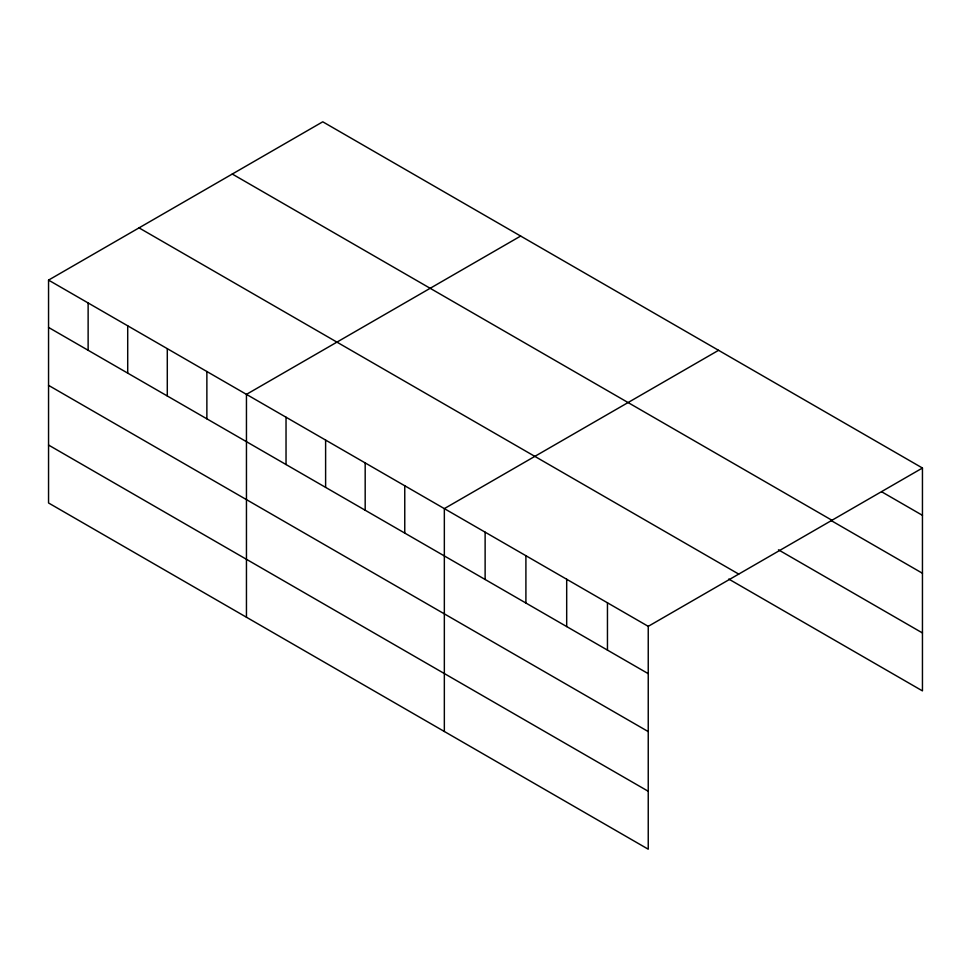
<?xml version="1.0" encoding="UTF-8"?>
<svg xmlns="http://www.w3.org/2000/svg" width="971" height="971" viewBox="0 0 971 971"><rect width="100%" height="100%" fill="white"/><g stroke="black" fill="none" stroke-linecap="round" stroke-linejoin="round"><path stroke-width="1.46" d="M48.55 280.109L648.24 626.344L648.24 849.2L48.55 502.978L48.55 280.109L322.76 121.8L922.45 468.022L922.45 690.891L728.748 579.056M520.662 236.05L246.452 394.372L246.452 617.228M718.552 350.313L444.342 508.622L444.342 731.491M648.24 626.344L922.45 468.022M881.668 491.787L922.45 515.334M232.275 174.04L831.965 520.274M830.703 520.298L922.45 573.266M778.451 549.817L922.45 632.958M139.035 227.869L738.725 574.092M48.55 327.421L648.24 673.656M48.55 385.353L648.24 731.588M48.55 445.046L648.24 791.268M607.458 602.797L607.458 650.109M566.688 579.25L566.688 626.562M525.906 555.703L525.906 603.015M485.124 532.169L485.124 579.481M404.761 485.767L404.761 533.079M365.181 462.924L365.181 510.236M325.613 440.069L325.613 487.381M286.032 417.214L286.032 464.526M206.872 371.517L206.872 418.829M167.291 348.662L167.291 395.974M127.711 325.807L127.711 373.119M88.13 302.964L88.13 350.276"/></g></svg>
